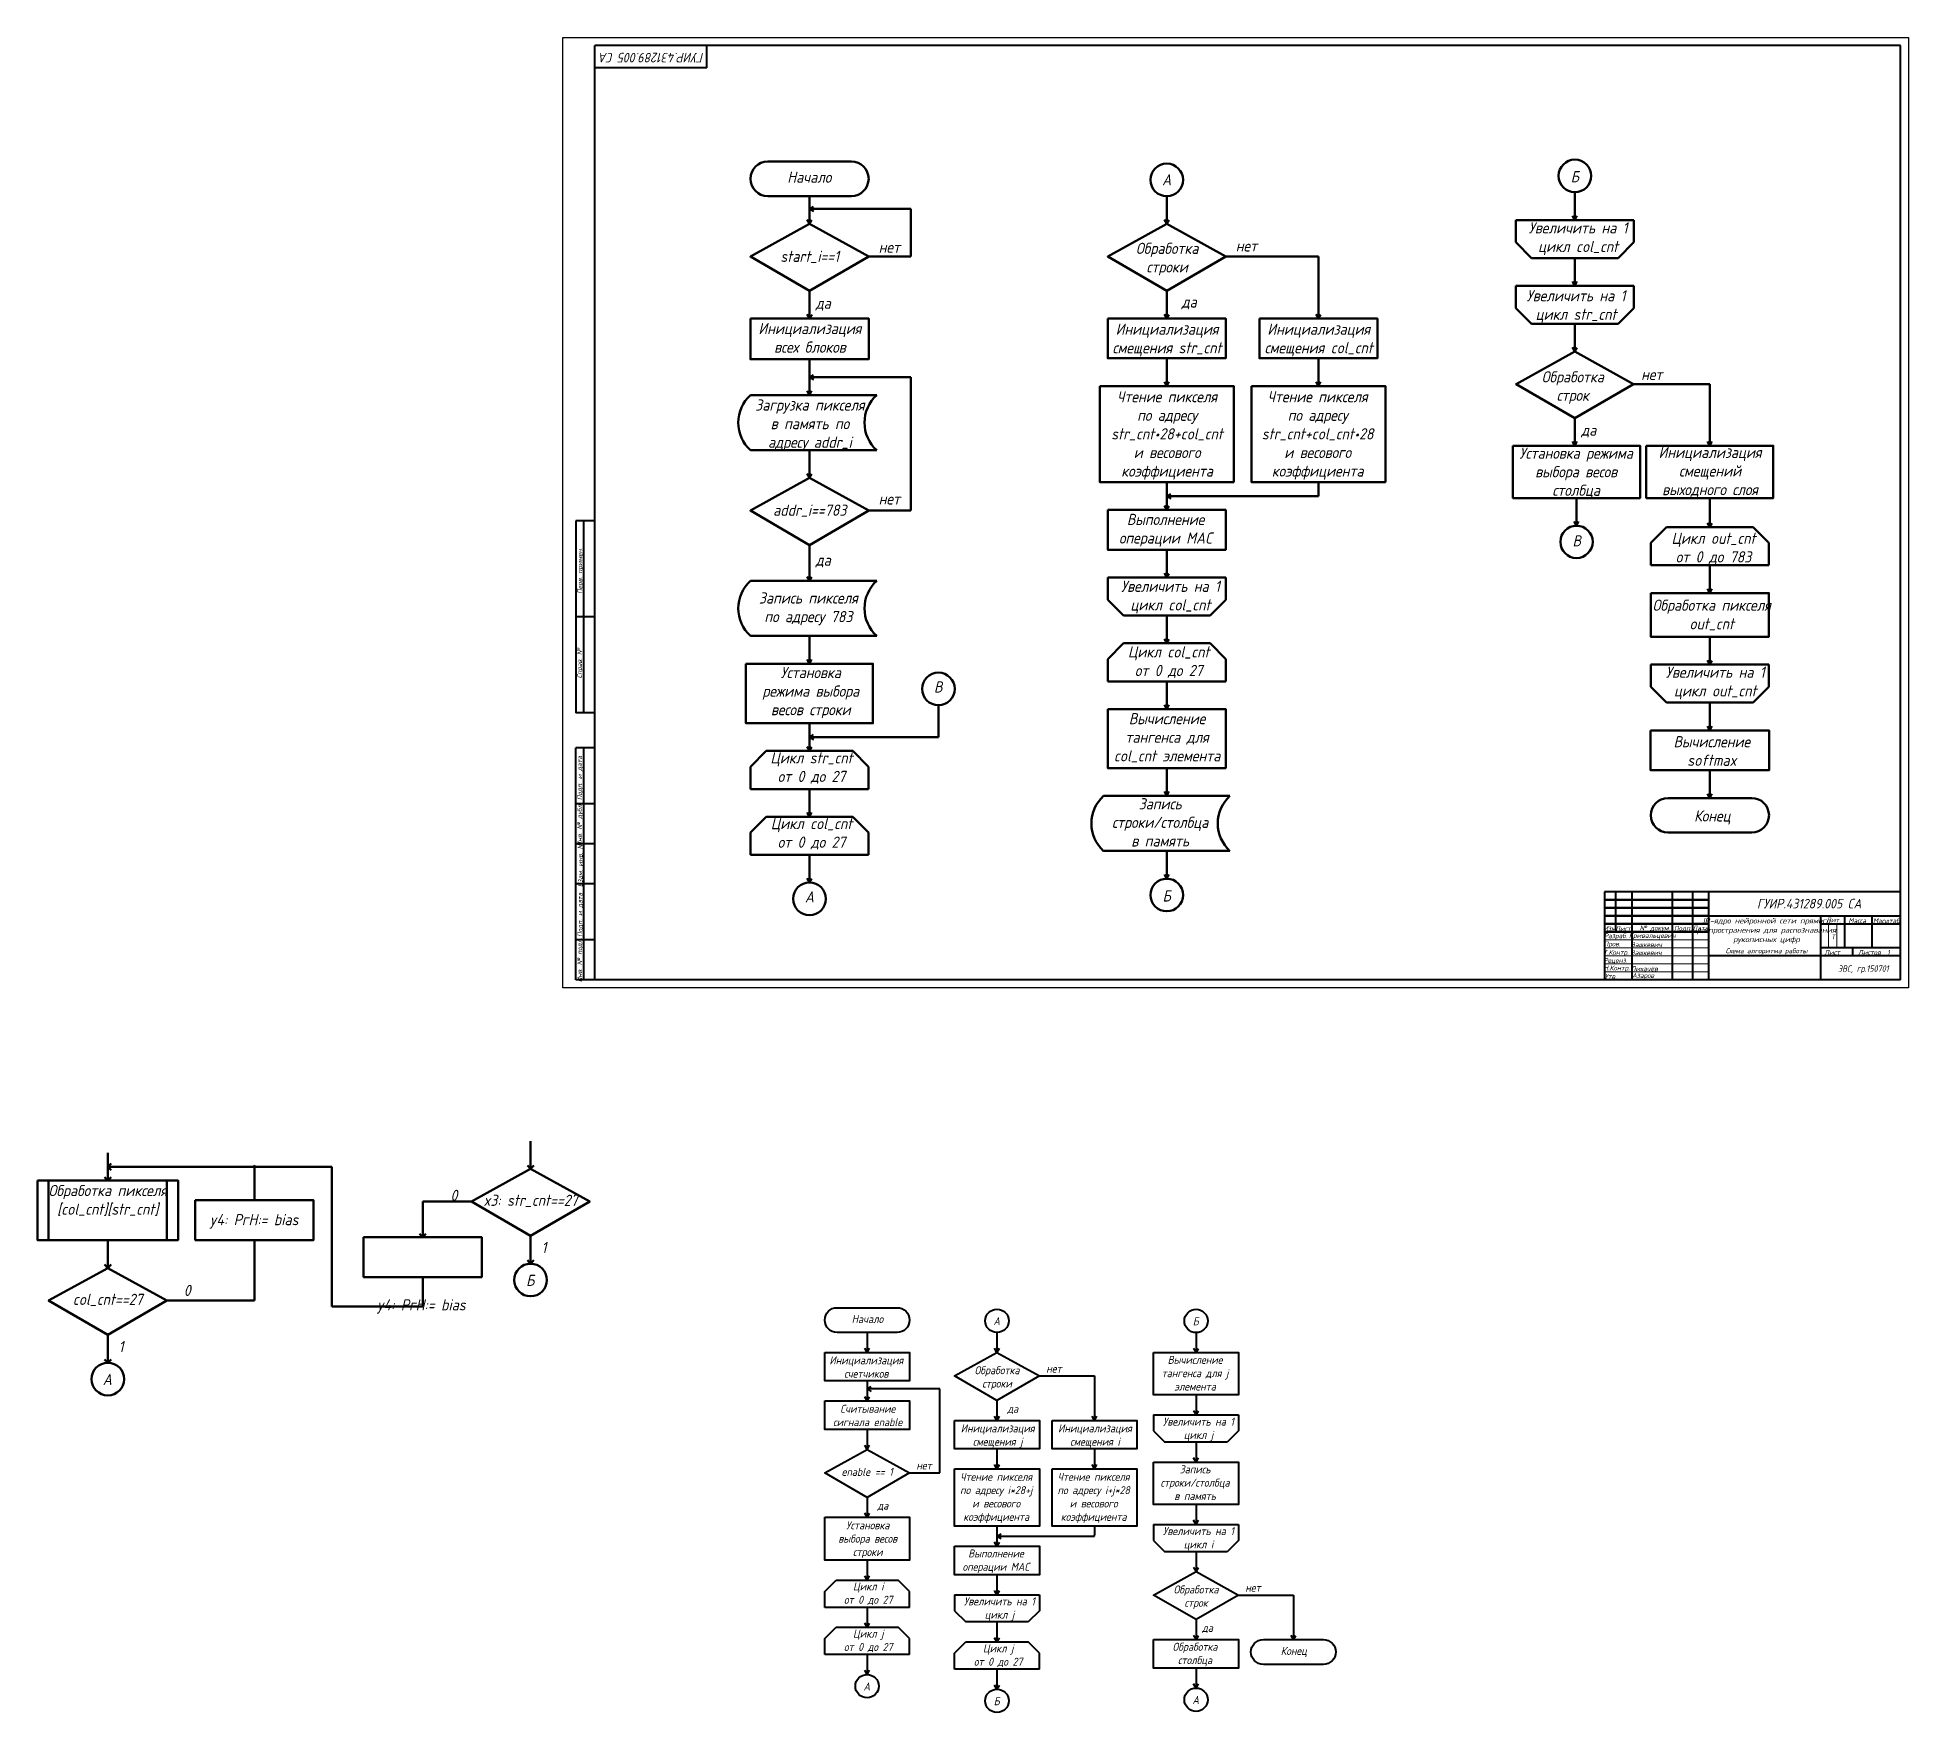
# Model space of a CAD drawing. Header units: millimetres. Extents: x -1351 to 2793, y -4756 to -707.
# Drawn here: x -1351 to -181, y -4756 to -3709 of the extents above; entities that cross this region are included whole.
import ezdxf

# ---------------------------------------------------------------- set-up
doc = ezdxf.new("R2010")
doc.units = ezdxf.units.MM
doc.header["$LTSCALE"] = 0.5
doc.layers.get('0').update_dxf_attribs({"lineweight": 60})
doc.layers.add('4-текст', color=7, linetype='Continuous', true_color=0x000000)
doc.layers.add('KONTUR', color=7, linetype='Continuous')
doc.layers.add('Основная', color=7, linetype='Continuous', lineweight=40)
doc.layers.add('тонкая', color=7, linetype='Continuous', lineweight=20)
doc.styles.get("Standard").update_dxf_attribs({"font": 'ISOCPEUI.TTF', "width": 0.9})

msp = doc.modelspace()

# ---------------------------------------------------------------- hatches: boundary and pattern name
h = msp.add_hatch(color=256)
h.dxf.hatch_style = 1
edge = h.paths.add_edge_path()
edge.add_arc((-1215.2, -4414.8), 0.505, 0, 360)

# ---------------------------------------------------------------- linework, layer by layer
for p, q in [((-868.3, -3808.2), (-868.3, -3825.6)), ((-645, -3808.3), (-645, -3825.6)), ((-389.9, -3805.8), (-389.9, -3823.2)), ((-804.9, -3816.2), (-868.3, -3816.2)), ((-804.9, -3846), (-804.9, -3816.2)), ((-426.9, -3823.2), (-353, -3823.2)), ((-426.9, -3823.2), (-426.9, -3837.1)), ((-353, -3823.2), (-353, -3837.1)), ((-831.3, -3846), (-804.9, -3846)), ((-608.1, -3846), (-550.2, -3846)), ((-550.2, -3846), (-550.2, -3884.8)), ((-426.9, -3837.1), (-417, -3847)), ((-362.9, -3847), (-417, -3847)), ((-389.9, -3847), (-389.9, -3864.3)), ((-353, -3837.1), (-362.9, -3847)), ((-868.3, -3867.4), (-868.3, -3884.8)), ((-645, -3867.4), (-645, -3884.8)), ((-426.9, -3864.3), (-353, -3864.3)), ((-426.9, -3864.3), (-426.9, -3878.3)), ((-353, -3864.3), (-353, -3878.3)), ((-426.9, -3878.3), (-417, -3888.1)), ((-353, -3878.3), (-362.9, -3888.1)), ((-587.1, -3884.8), (-513.2, -3884.8)), ((-362.9, -3888.1), (-417, -3888.1)), ((-389.9, -3888.1), (-389.9, -3905.4)), ((-868.3, -3910.2), (-868.3, -3932.6)), ((-645, -3909.6), (-645, -3927)), ((-550.2, -3909.6), (-550.2, -3927)), ((-804.9, -3921.4), (-868.3, -3921.4)), ((-804.9, -4004.8), (-804.9, -3921.4)), ((-353.2, -3925.7), (-305.6, -3925.7)), ((-305.6, -3925.7), (-305.6, -3964.2)), ((-905.2, -3932.6), (-826.3, -3932.6)), ((-389.9, -3947), (-389.9, -3964.2)), ((-826.3, -3967), (-905.2, -3967)), ((-868.3, -3967), (-868.3, -3984.4)), ((-645, -3987), (-645, -4004.3)), ((-550.2, -3987), (-550.2, -3995.7)), ((-645, -3995.7), (-550.2, -3995.7)), ((-388.9, -3997), (-388.9, -4014.2)), ((-305.6, -3997.8), (-305.6, -4015.2)), ((-831.3, -4004.8), (-804.9, -4004.8)), ((-342.5, -4025), (-332.6, -4015.2)), ((-332.6, -4015.2), (-278.5, -4015.2)), ((-268.7, -4025), (-278.5, -4015.2)), ((-868.3, -4026.3), (-868.3, -4048.7)), ((-645, -4029.2), (-645, -4046.6)), ((-342.5, -4038.9), (-342.5, -4025)), ((-268.7, -4038.9), (-268.7, -4025)), ((-268.7, -4038.9), (-342.5, -4038.9)), ((-305.6, -4038.9), (-305.6, -4056.3)), ((-905.2, -4048.7), (-826.3, -4048.7)), ((-681.9, -4046.6), (-608.1, -4046.6)), ((-681.9, -4046.6), (-681.9, -4060.5)), ((-608.1, -4046.6), (-608.1, -4060.5)), ((-342.5, -4056.3), (-342.5, -4083.6)), ((-268.7, -4056.3), (-268.7, -4083.6)), ((-681.9, -4060.5), (-672.1, -4070.3)), ((-608.1, -4060.5), (-617.9, -4070.3)), ((-617.9, -4070.3), (-672.1, -4070.3)), ((-645, -4070.3), (-645, -4087.7)), ((-826.3, -4083.1), (-905.2, -4083.1)), ((-868.3, -4083.1), (-868.3, -4100.5)), ((-681.9, -4097.6), (-672.1, -4087.7)), ((-672.1, -4087.7), (-617.9, -4087.7)), ((-608.1, -4097.6), (-617.9, -4087.7)), ((-305.6, -4083.6), (-305.6, -4101)), ((-681.9, -4111.5), (-681.9, -4097.6)), ((-608.1, -4111.5), (-608.1, -4097.6)), ((-342.5, -4101), (-268.7, -4101)), ((-342.5, -4101), (-342.5, -4114.9)), ((-268.7, -4101), (-268.7, -4114.9)), ((-608.1, -4111.5), (-681.9, -4111.5)), ((-645, -4111.5), (-645, -4128.8)), ((-342.5, -4114.9), (-332.6, -4124.8)), ((-268.7, -4114.9), (-278.5, -4124.8)), ((-787.7, -4146.3), (-787.7, -4126.3)), ((-278.5, -4124.8), (-332.6, -4124.8)), ((-305.6, -4124.8), (-305.6, -4142.1)), ((-868.3, -4137.7), (-868.3, -4155)), ((-868.3, -4146.3), (-787.7, -4146.3)), ((-905.1, -4164.8), (-895.3, -4155)), ((-895.3, -4155), (-841.2, -4155)), ((-831.4, -4164.8), (-841.2, -4155)), ((-905.1, -4178.8), (-905.1, -4164.8)), ((-831.4, -4178.8), (-831.4, -4164.8)), ((-645, -4165.7), (-645, -4183)), ((-305.6, -4167), (-305.6, -4184.4)), ((-831.4, -4178.8), (-905.1, -4178.8)), ((-868.3, -4178.8), (-868.3, -4196.1)), ((-684.5, -4183), (-605.5, -4183)), ((-905.1, -4205.9), (-895.3, -4196.1)), ((-895.3, -4196.1), (-841.2, -4196.1)), ((-831.4, -4205.9), (-841.2, -4196.1)), ((-905.1, -4219.9), (-905.1, -4205.9)), ((-831.4, -4219.9), (-831.4, -4205.9)), ((-831.4, -4219.9), (-905.1, -4219.9)), ((-868.3, -4219.9), (-868.3, -4237.2)), ((-605.5, -4217.5), (-684.5, -4217.5)), ((-645, -4217.5), (-645, -4234.8)), ((-306.4, -4248.1), (-371.4, -4248.1)), ((-306.4, -4253.1), (-371.4, -4253.1)), ((-306.4, -4258.1), (-371.4, -4258.1)), ((-236.4, -4298.1), (-236.4, -4298.1)), ((-236.4, -4298.1), (-236.4, -4298.1)), ((-236.4, -4298.1), (-236.4, -4298.1)), ((-1306.8, -4406.1), (-1306.8, -4423.5)), ((-1042.6, -4398.8), (-1042.6, -4416.2)), ((-1306.8, -4414.8), (-1304.7, -4412.7)), ((-1243.5, -4414.8), (-1306.8, -4414.8)), ((-1306.8, -4414.8), (-1304.7, -4416.9)), ((-1220.2, -4414.8), (-1243.5, -4414.8)), ((-1220.2, -4414.8), (-1166.9, -4414.8)), ((-1215.2, -4435.8), (-1215.2, -4414.8)), ((-1166.9, -4502.2), (-1166.9, -4414.8)), ((-1042.6, -4416.2), (-1044.6, -4414.1)), ((-1042.6, -4416.2), (-1040.5, -4414.1)), ((-1343.8, -4423.5), (-1343.8, -4460.7)), ((-1306.8, -4423.5), (-1308.9, -4421.4)), ((-1306.8, -4423.5), (-1304.8, -4421.4)), ((-1269.9, -4423.5), (-1269.9, -4460.7)), ((-1079.5, -4436.6), (-1110, -4436.6)), ((-1110, -4436.6), (-1110, -4458.9)), ((-1306.8, -4460.7), (-1306.8, -4478.1)), ((-1215.2, -4460.7), (-1215.2, -4498.4)), ((-1110, -4458.9), (-1112.1, -4456.8)), ((-1110, -4458.9), (-1108, -4456.8)), ((-1042.6, -4458), (-1042.6, -4475.4)), ((-1306.8, -4478.1), (-1308.9, -4476)), ((-1306.8, -4478.1), (-1304.8, -4476)), ((-1042.6, -4475.4), (-1044.6, -4473.3)), ((-1042.6, -4475.4), (-1040.5, -4473.3)), ((-1110, -4483.8), (-1110, -4502.2)), ((-1269.9, -4498.5), (-1215.2, -4498.4)), ((-1110, -4502.2), (-1166.9, -4502.2)), ((-1306.8, -4519.9), (-1306.8, -4537.3)), ((-1306.8, -4537.3), (-1308.9, -4535.2)), ((-1306.8, -4537.3), (-1304.8, -4535.2))]:
    msp.add_line(p, q)
at = {"lineweight": 40}
for p, q in [((-868.3, -3825.6), (-869.7, -3823)), ((-868.3, -3816.2), (-865.7, -3814.7)), ((-868.3, -3816.2), (-865.7, -3817.7)), ((-868.3, -3825.6), (-866.8, -3823)), ((-645, -3825.6), (-646.5, -3823)), ((-645, -3825.6), (-643.5, -3823)), ((-389.9, -3823.2), (-391.4, -3820.6)), ((-389.9, -3823.2), (-388.4, -3820.6)), ((-389.9, -3864.3), (-391.4, -3861.7)), ((-389.9, -3864.3), (-388.4, -3861.7)), ((-868.2, -3884.8), (-869.7, -3882.2)), ((-868.2, -3884.8), (-866.7, -3882.2)), ((-645, -3884.8), (-646.5, -3882.2)), ((-645, -3884.8), (-643.5, -3882.2)), ((-550.2, -3884.8), (-551.7, -3882.2)), ((-550.2, -3884.8), (-548.7, -3882.2)), ((-389.9, -3905.4), (-391.4, -3902.8)), ((-389.9, -3905.4), (-388.4, -3902.8)), ((-868.3, -3921.4), (-865.7, -3919.9)), ((-868.3, -3921.4), (-865.7, -3922.9)), ((-645, -3927), (-646.5, -3924.4)), ((-645, -3927), (-643.5, -3924.4)), ((-550.2, -3927), (-551.7, -3924.4)), ((-550.2, -3927), (-548.7, -3924.4)), ((-868.3, -3932.6), (-869.7, -3930)), ((-868.3, -3932.6), (-866.8, -3930)), ((-389.9, -3964.2), (-391.4, -3961.6)), ((-389.9, -3964.2), (-388.4, -3961.6)), ((-305.6, -3964.2), (-307.1, -3961.6)), ((-305.6, -3964.2), (-304.1, -3961.6)), ((-868.3, -3984.4), (-869.7, -3981.8)), ((-868.3, -3984.4), (-866.8, -3981.8)), ((-645, -3995.7), (-642.4, -3994.2)), ((-645, -3995.7), (-642.4, -3997.2)), ((-645, -4004.3), (-646.5, -4001.7)), ((-645, -4004.3), (-643.5, -4001.7)), ((-388.9, -4014.2), (-390.4, -4011.6)), ((-388.9, -4014.2), (-387.4, -4011.6)), ((-305.6, -4015.2), (-307.1, -4012.6)), ((-305.6, -4015.2), (-304.1, -4012.6)), ((-868.3, -4048.7), (-869.7, -4046.1)), ((-868.3, -4048.7), (-866.8, -4046.1)), ((-645, -4046.6), (-646.5, -4043.9)), ((-645, -4046.6), (-643.5, -4044)), ((-305.6, -4056.3), (-307.1, -4053.7)), ((-305.6, -4056.3), (-304.1, -4053.7)), ((-645, -4087.7), (-646.5, -4085.1)), ((-645, -4087.7), (-643.5, -4085.1)), ((-868.3, -4100.5), (-869.7, -4097.9)), ((-868.3, -4100.5), (-866.8, -4097.9)), ((-305.6, -4101), (-307.1, -4098.4)), ((-305.6, -4101), (-304.1, -4098.4)), ((-645, -4128.8), (-646.5, -4126.2)), ((-645, -4128.8), (-643.5, -4126.2)), ((-305.6, -4142.1), (-307.1, -4139.5)), ((-305.6, -4142.1), (-304.1, -4139.5)), ((-868.3, -4146.3), (-865.7, -4144.8)), ((-868.3, -4146.3), (-865.7, -4147.8)), ((-868.3, -4155), (-869.7, -4152.4)), ((-868.3, -4155), (-866.8, -4152.4)), ((-645, -4183), (-646.5, -4180.4)), ((-645, -4183), (-643.5, -4180.4)), ((-305.6, -4184.4), (-307.1, -4181.8)), ((-305.6, -4184.4), (-304.1, -4181.8)), ((-868.3, -4196.1), (-869.7, -4193.5)), ((-868.3, -4196.1), (-866.8, -4193.5)), ((-645, -4234.8), (-646.5, -4232.2)), ((-645, -4234.8), (-643.5, -4232.2)), ((-868.3, -4237.2), (-869.7, -4234.6)), ((-868.3, -4237.2), (-866.8, -4234.6)), ((-832.3, -4518.4), (-832.3, -4530.9)), ((-751.1, -4518.4), (-751.1, -4530.9)), ((-626.7, -4518.5), (-626.7, -4531)), ((-832.3, -4530.9), (-833.8, -4528.3)), ((-832.3, -4530.9), (-830.8, -4528.3)), ((-751.1, -4530.9), (-752.6, -4528.3)), ((-751.1, -4530.9), (-749.6, -4528.3)), ((-626.7, -4531), (-628.2, -4528.4)), ((-626.7, -4531), (-625.2, -4528.4)), ((-832.3, -4548.7), (-832.3, -4561.2)), ((-724.6, -4545.5), (-690.2, -4545.5)), ((-690.2, -4545.5), (-690.2, -4573.3)), ((-832.3, -4561.2), (-833.8, -4558.6)), ((-832.3, -4553.7), (-829.7, -4552.2)), ((-786.9, -4553.7), (-832.3, -4553.7)), ((-832.3, -4553.7), (-829.7, -4555.2)), ((-832.3, -4561.2), (-830.8, -4558.6)), ((-786.9, -4606.1), (-786.9, -4553.7)), ((-626.7, -4557.4), (-626.7, -4569.9)), ((-751.1, -4573.3), (-752.6, -4570.7)), ((-751.1, -4560.9), (-751.1, -4573.3)), ((-751.1, -4573.3), (-749.6, -4570.7)), ((-690.2, -4573.3), (-691.7, -4570.7)), ((-690.2, -4573.3), (-688.7, -4570.7)), ((-653.2, -4569.9), (-600.2, -4569.9)), ((-653.2, -4569.9), (-653.2, -4579.9)), ((-626.7, -4569.9), (-628.2, -4567.3)), ((-626.7, -4569.9), (-625.2, -4567.3)), ((-600.2, -4569.9), (-600.2, -4579.9)), ((-832.3, -4579), (-832.3, -4591.5)), ((-653.2, -4579.9), (-646.1, -4586.9)), ((-600.2, -4579.9), (-607.3, -4586.9)), ((-832.3, -4591.5), (-833.8, -4588.9)), ((-832.3, -4591.5), (-830.8, -4588.9)), ((-751.1, -4591.2), (-751.1, -4603.6)), ((-690.2, -4591.2), (-690.2, -4603.6)), ((-607.3, -4586.9), (-646.1, -4586.9)), ((-626.7, -4586.9), (-626.7, -4599.4)), ((-805.8, -4606.1), (-786.9, -4606.1)), ((-751.1, -4603.6), (-752.6, -4601)), ((-751.1, -4603.6), (-749.6, -4601)), ((-690.2, -4603.6), (-691.7, -4601)), ((-690.2, -4603.6), (-688.7, -4601)), ((-626.7, -4599.4), (-628.2, -4596.8)), ((-626.7, -4599.4), (-625.2, -4596.8)), ((-832.3, -4621.5), (-832.3, -4633.9)), ((-626.7, -4625.8), (-626.7, -4638.3)), ((-832.3, -4633.9), (-833.8, -4631.3)), ((-832.3, -4633.9), (-830.8, -4631.3)), ((-751.1, -4639.5), (-751.1, -4652)), ((-690.2, -4639.5), (-690.2, -4644.9)), ((-653.2, -4638.3), (-600.2, -4638.3)), ((-653.2, -4638.3), (-653.2, -4648.3)), ((-626.7, -4638.3), (-628.2, -4635.7)), ((-626.7, -4638.3), (-625.2, -4635.7)), ((-600.2, -4638.3), (-600.2, -4648.3)), ((-751.1, -4652), (-752.6, -4649.4)), ((-751.1, -4645.7), (-748.5, -4644.3)), ((-751.1, -4645.7), (-690.2, -4645.7)), ((-751.1, -4645.7), (-748.5, -4647.2)), ((-751.1, -4652), (-749.6, -4649.4)), ((-690.2, -4645.7), (-690.2, -4644.9)), ((-653.2, -4648.3), (-646.1, -4655.4)), ((-600.2, -4648.3), (-607.3, -4655.4)), ((-832.3, -4660.6), (-832.3, -4673.1)), ((-607.3, -4655.4), (-646.1, -4655.4)), ((-626.7, -4667.8), (-628.2, -4665.2)), ((-626.7, -4655.4), (-626.7, -4667.8)), ((-626.7, -4667.8), (-625.2, -4665.2)), ((-858.8, -4680.2), (-851.7, -4673.1)), ((-851.7, -4673.1), (-812.8, -4673.1)), ((-832.3, -4673.1), (-833.8, -4670.5)), ((-832.3, -4673.1), (-830.8, -4670.5)), ((-805.8, -4680.2), (-812.8, -4673.1)), ((-751.1, -4669.8), (-751.1, -4682.3)), ((-858.8, -4690.2), (-858.8, -4680.2)), ((-805.8, -4690.2), (-805.8, -4680.2)), ((-777.6, -4682.3), (-724.6, -4682.3)), ((-777.6, -4682.3), (-777.6, -4692.3)), ((-751.1, -4682.3), (-752.6, -4679.7)), ((-751.1, -4682.3), (-749.6, -4679.7)), ((-724.6, -4682.3), (-724.6, -4692.3)), ((-600.2, -4682.5), (-565.8, -4682.5)), ((-565.8, -4682.5), (-565.8, -4710.3)), ((-805.8, -4690.2), (-858.8, -4690.2)), ((-832.3, -4702.6), (-833.8, -4700)), ((-832.3, -4690.2), (-832.3, -4702.6)), ((-832.3, -4702.6), (-830.8, -4700)), ((-777.6, -4692.3), (-770.5, -4699.3)), ((-731.7, -4699.3), (-770.5, -4699.3)), ((-751.1, -4699.3), (-751.1, -4711.8)), ((-724.6, -4692.3), (-731.7, -4699.3)), ((-626.7, -4697.8), (-626.7, -4710.3)), ((-858.8, -4709.7), (-851.7, -4702.6)), ((-858.8, -4719.7), (-858.8, -4709.7)), ((-851.7, -4702.6), (-812.8, -4702.6)), ((-805.8, -4709.7), (-812.8, -4702.6)), ((-805.8, -4719.7), (-805.8, -4709.7)), ((-777.6, -4718.9), (-770.5, -4711.8)), ((-770.5, -4711.8), (-731.7, -4711.8)), ((-751.1, -4711.8), (-752.6, -4709.2)), ((-751.1, -4711.8), (-749.6, -4709.2)), ((-724.6, -4718.9), (-731.7, -4711.8)), ((-626.7, -4710.3), (-628.2, -4707.7)), ((-626.7, -4710.3), (-625.2, -4707.7)), ((-565.8, -4710.3), (-567.3, -4707.7)), ((-565.8, -4710.3), (-564.3, -4707.7)), ((-805.8, -4719.7), (-858.8, -4719.7)), ((-832.3, -4719.7), (-832.3, -4732.1)), ((-777.6, -4728.9), (-777.6, -4718.9)), ((-724.6, -4728.9), (-724.6, -4718.9)), ((-832.3, -4732.1), (-833.8, -4729.5)), ((-832.3, -4732.1), (-830.8, -4729.5)), ((-724.6, -4728.9), (-777.6, -4728.9)), ((-751.1, -4728.9), (-751.1, -4741.3)), ((-626.7, -4728.1), (-626.7, -4740.6)), ((-751.1, -4741.3), (-752.6, -4738.7)), ((-751.1, -4741.3), (-749.6, -4738.7)), ((-626.7, -4740.6), (-628.2, -4738)), ((-626.7, -4740.6), (-625.2, -4738))]:
    msp.add_line(p, q, dxfattribs=at)
at = {"lineweight": 50}
for p, q in [((-306.4, -4263.1), (-371.4, -4263.1)), ((-306.4, -4268.1), (-371.4, -4268.1))]:
    msp.add_line(p, q, dxfattribs=at)
for points in [[(-842.1, -3808.2), (-894.4, -3808.2, -1), (-894.4, -3786.6, 0.414214)], [(-894.4, -3786.6), (-842.1, -3786.6, -1), (-842.1, -3808.2, 0.414214)], [(-279.4, -4206), (-331.7, -4206, -1), (-331.7, -4184.4, 0.414214)], [(-331.7, -4184.4), (-279.4, -4184.4, -1), (-279.4, -4206, 0.414214)]]:
    msp.add_lwpolyline(points, format="xyb")
for points in [[(-868.3, -3825.6), (-831.3, -3846), (-868.3, -3867.4), (-905.2, -3846)], [(-645, -3825.6), (-608.1, -3846), (-645, -3867.4), (-681.9, -3846)], [(-905.2, -3884.8), (-831.3, -3884.8), (-831.3, -3910.2), (-905.2, -3910.2)], [(-681.9, -3884.8), (-608.1, -3884.8), (-608.1, -3909.6), (-681.9, -3909.6)], [(-587.1, -3884.8), (-513.3, -3884.8), (-513.3, -3909.6), (-587.1, -3909.6)], [(-389.9, -3905.4), (-353.2, -3925.7), (-389.9, -3947), (-426.7, -3925.7)], [(-686.9, -3927), (-603.1, -3927), (-603.1, -3987), (-686.9, -3987)], [(-592.1, -3927), (-508.3, -3927), (-508.3, -3987), (-592.1, -3987)], [(-428.7, -3964.2), (-349.2, -3964.2), (-349.2, -3997), (-428.7, -3997)], [(-345.3, -3964.2), (-265.9, -3964.2), (-265.9, -3997), (-345.3, -3997)], [(-868.3, -3984.4), (-831.3, -4004.8), (-868.3, -4026.3), (-905.2, -4004.8)], [(-681.9, -4004.3), (-608.1, -4004.3), (-608.1, -4029.2), (-681.9, -4029.2)], [(-342.5, -4056.3), (-268.7, -4056.3), (-268.7, -4083.6), (-342.5, -4083.6)], [(-908, -4100.5), (-828.6, -4100.5), (-828.6, -4137.7), (-908, -4137.7)], [(-681.9, -4128.8), (-608.1, -4128.8), (-608.1, -4165.7), (-681.9, -4165.7)], [(-342.6, -4142.1), (-268.6, -4142.1), (-268.6, -4167), (-342.6, -4167)], [(-1042.6, -4416.2), (-1005.6, -4436.6), (-1042.6, -4458), (-1079.5, -4436.6)], [(-1350.8, -4423.5), (-1262.9, -4423.5), (-1262.9, -4460.7), (-1350.8, -4460.7)], [(-1252.2, -4435.8), (-1178.2, -4435.8), (-1178.2, -4460.7), (-1252.2, -4460.7)], [(-1147, -4458.9), (-1073.1, -4458.9), (-1073.1, -4483.8), (-1147, -4483.8)], [(-1306.8, -4478.1), (-1269.9, -4498.5), (-1306.8, -4519.9), (-1343.8, -4498.5)]]:
    msp.add_lwpolyline(points, close=True)
at = {"lineweight": 40}
for points in [[(-813.5, -4518.4), (-851, -4518.4, -1), (-851, -4502.9, 0.414214)], [(-851, -4502.9), (-813.5, -4502.9, -1), (-813.5, -4518.4, 0.414214)], [(-547.1, -4725.8), (-584.6, -4725.8, -1), (-584.6, -4710.3, 0.414214)], [(-584.6, -4710.3), (-547.1, -4710.3, -1), (-547.1, -4725.8, 0.414214)]]:
    msp.add_lwpolyline(points, format="xyb", dxfattribs=at)
for points in [[(-858.8, -4530.9), (-805.8, -4530.9), (-805.8, -4548.7), (-858.8, -4548.7)], [(-751.1, -4530.9), (-724.6, -4545.5), (-751.1, -4560.9), (-777.6, -4545.5)], [(-653.2, -4531), (-600.2, -4531), (-600.2, -4557.4), (-653.2, -4557.4)], [(-858.8, -4561.2), (-805.8, -4561.2), (-805.8, -4579), (-858.8, -4579)], [(-777.6, -4573.3), (-724.6, -4573.3), (-724.6, -4591.2), (-777.6, -4591.2)], [(-716.7, -4573.3), (-663.7, -4573.3), (-663.7, -4591.2), (-716.7, -4591.2)], [(-832.3, -4591.5), (-805.8, -4606.1), (-832.3, -4621.5), (-858.8, -4606.1)], [(-777.6, -4603.6), (-724.6, -4603.6), (-724.6, -4639.5), (-777.6, -4639.5)], [(-716.7, -4603.6), (-663.7, -4603.6), (-663.7, -4639.5), (-716.7, -4639.5)], [(-653.2, -4599.4), (-600.2, -4599.4), (-600.2, -4625.8), (-653.2, -4625.8)], [(-858.8, -4633.9), (-805.8, -4633.9), (-805.8, -4660.6), (-858.8, -4660.6)], [(-777.6, -4652), (-724.6, -4652), (-724.6, -4669.8), (-777.6, -4669.8)], [(-626.7, -4667.8), (-600.2, -4682.5), (-626.7, -4697.8), (-653.2, -4682.5)], [(-653.2, -4710.3), (-600.2, -4710.3), (-600.2, -4728.1), (-653.2, -4728.1)]]:
    msp.add_lwpolyline(points, close=True, dxfattribs=at)
for centre, radius in [((-645, -3798.1), 10.2), ((-389.9, -3795.6), 10.2), ((-388.9, -4024.3), 10.1), ((-787.7, -4116.2), 10.2), ((-868.3, -4247.4), 10.2), ((-645, -4245), 10.2), ((-1215.2, -4414.8), 0.505), ((-1042.6, -4485.6), 10.2), ((-1306.8, -4547.5), 10.2)]:
    msp.add_circle(centre, radius)
for centre in [(-751.1, -4511.1), (-626.7, -4511.2), (-832.3, -4739.4), (-751.1, -4748.6), (-626.7, -4747.9)]:
    msp.add_circle(centre, 7.3, dxfattribs=at)
for centre in [(-889.5, -3949.8), (-810.6, -3949.8), (-889.5, -4065.9), (-810.6, -4065.9), (-668.8, -4200.3), (-589.8, -4200.3)]:
    msp.add_arc(centre, 23.3, 132.3555, 227.6445)
at = {"layer": 'KONTUR'}
for p, q in [((-1022.4, -4303.1), (-1022.4, -3709.1)), ((-1022.4, -3709.1), (-181.4, -3709.1)), ((-181.4, -3709.1), (-181.4, -4303.1)), ((-181.4, -4303.1), (-1022.4, -4303.1))]:
    msp.add_line(p, q, dxfattribs=at)
at = {"layer": 'Основная'}
for p, q in [((-1002.4, -4258.1), (-1002.4, -3714.1)), ((-186.4, -3714.1), (-1002.4, -3714.1)), ((-932.4, -3728.1), (-932.4, -3714.1)), ((-186.4, -4298.1), (-186.4, -3714.1)), ((-932.4, -3728.1), (-1002.4, -3728.1)), ((-1014.4, -4011.1), (-1014.4, -4131.1)), ((-1002.4, -4011.1), (-1014.4, -4011.1)), ((-1009.4, -4131.1), (-1009.4, -4011.1)), ((-1002.4, -4071.1), (-1014.4, -4071.1)), ((-1002.4, -4131.1), (-1014.4, -4131.1)), ((-1014.4, -4298.1), (-1014.4, -4153.1)), ((-1002.4, -4153.1), (-1014.4, -4153.1)), ((-1009.4, -4298.1), (-1009.4, -4153.1)), ((-1002.4, -4188.1), (-1014.4, -4188.1)), ((-1002.4, -4213.1), (-1014.4, -4213.1)), ((-1002.4, -4238.1), (-1014.4, -4238.1)), ((-371.4, -4243.1), (-371.4, -4298.1)), ((-186.4, -4243.1), (-371.4, -4243.1)), ((-364.4, -4268.1), (-364.4, -4243.1)), ((-354.4, -4243.1), (-354.4, -4298.1)), ((-328.9, -4298.1), (-328.9, -4243.1)), ((-316.4, -4243.1), (-316.4, -4298.1)), ((-306.4, -4243.1), (-306.4, -4298.1)), ((-1002.4, -4298.1), (-1002.4, -4258.1)), ((-306.4, -4258.1), (-186.4, -4258.1)), ((-236.4, -4258.1), (-236.4, -4298.1)), ((-236.4, -4263.1), (-186.4, -4263.1)), ((-221.4, -4258.1), (-221.4, -4278.1)), ((-204.4, -4258.1), (-204.4, -4278.1)), ((-1002.4, -4273.1), (-1014.4, -4273.1)), ((-186.4, -4278.1), (-236.4, -4278.1)), ((-216.4, -4278.1), (-216.4, -4283.1)), ((-186.4, -4283.1), (-306.4, -4283.1)), ((-186.4, -4298.1), (-1014.4, -4298.1))]:
    msp.add_line(p, q, dxfattribs=at)
at = {"layer": 'тонкая'}
for p, q in [((-231.4, -4263.3), (-231.4, -4278.1)), ((-226.3, -4263.3), (-226.3, -4278.1)), ((-371.4, -4273.1), (-306.4, -4273.1)), ((-306.4, -4278.1), (-371.4, -4278.1)), ((-306.4, -4283.1), (-371.4, -4283.1))]:
    msp.add_line(p, q, dxfattribs=at)
for points in [[(-371.4, -4288.1), (-306.4, -4288.1)], [(-371.4, -4293.1), (-306.4, -4293.1)]]:
    msp.add_lwpolyline(points, dxfattribs=at)

# ---------------------------------------------------------------- texts
at = {"layer": '4-текст', "attachment_point": 1}
for s, width, insert, char_height, rotation in [('\\pxqc;{\\fISOCPEUR|b0|i1|c204|p34;ГУИР.431289.005 СА}', 70.058, (-931.8, -3724.7), 6, 180), ('\\pxqc;{\\fISOCPEUR|b0|i1|c204|p34;Перв. примен.}', 23.735, (-1013.3, -4054.3), 3, 90), ('\\pxqc;{\\fISOCPEUR|b0|i1|c204|p34;Справ. №}', 23.735, (-1013.5, -4112), 3, 90), ('\\pxqc;{\\fISOCPEUR|b0|i1|c204|p34;Подп. и дата}', 23.735, (-1013.4, -4183.8), 3, 90), ('\\pxqc;{\\fISOCPEUR|b0|i1|c204|p34;Инв. № дубл.}', 23.735, (-1013.4, -4213), 3, 90), ('\\pxqc;{\\fISOCPEUR|b0|i1|c204|p34;Взам. инв. №}', 23.735, (-1013.1, -4237.9), 3, 90), ('\\pxqc;{\\fISOCPEUR|b0|i1|c204|p34;Подп. и дата}', 23.735, (-1013.2, -4269.3), 3, 90), ('\\pxqc;{\\fISOCPEUR|b0|i1|c204|p34;Инв. № подл.}', 23.735, (-1013.4, -4297.5), 3, 90)]:
    msp.add_mtext_dynamic_manual_height_columns(s, width=width, gutter_width=50, heights=[0], dxfattribs=dict(at, insert=insert, char_height=char_height, rotation=rotation))
at = {"layer": '4-текст', "color": 18, "true_color": 0x000000, "attachment_point": 1}
for s, width, gutter_width, insert, char_height in [('\\pxqc;{\\fISOCPEUR|b0|i1|c204|p34;Начало}', 37.745, 69.8, (-887.3, -3792.9), 6.978), ('\\pxqc;{\\fISOCPEUR|b0|i1|c204|p34;А}', 10.902, 69.7, (-650.5, -3794.5), 6.967), ('\\pxqc;{\\fISOCPEUR|b0|i1|c204|p34;Б}', 10.902, 69.7, (-395.4, -3792.6), 6.967), ('\\pxqc;{\\fISOCPEUR|b0|i1|c204|p34;Увеличить на 1 \\Pцикл }col_cnt', 69.504, 69.7, (-422.6, -3824.6), 6.967), ('\\pxqc;start_i==1', 69.617, 69.8, (-902.9, -3842.4), 6.978), ('\\pxqc;{\\fISOCPEUR|b0|i1|c204|p34;нет}', 20.05, 69.8, (-828.4, -3836.7), 6.978), ('\\pxqc;{\\fISOCPEUR|b0|i1|c204|p34;Обработка\\Pстроки}', 69.504, 69.7, (-679.5, -3837.4), 6.967), ('\\pxqc;{\\fISOCPEUR|b0|i1|c204|p34;нет}', 20.018, 69.7, (-605.2, -3835.9), 6.967), ('\\pxqc;{\\fISOCPEUR|b0|i1|c204|p34;Увеличить на 1 \\Pцикл }str_cnt', 69.504, 69.7, (-423.9, -3867), 6.967), ('\\pxqc;{\\fISOCPEUR|b0|i1|c204|p34;да}', 9.194, 69.8, (-864.3, -3871.7), 6.978), ('\\pxqc;{\\fISOCPEUR|b0|i1|c204|p34;да}', 20.018, 69.7, (-641, -3870.9), 6.967), ('\\pxqc;{\\fISOCPEUR|b0|i1|c204|p34;Инициализация всех блоков}', 73.95, 69.8, (-905, -3887.5), 6.978), ('\\pxqc;{\\fISOCPEUR|b0|i1|c204|p34;Инициализация смещения }str_cnt', 73.83, 69.7, (-681.7, -3887.9), 6.967), ('\\pxqc;{\\fISOCPEUR|b0|i1|c204|p34;Инициализация смещения }col_cnt', 73.83, 69.7, (-586.9, -3887.9), 6.967), ('\\pxqc;{\\fISOCPEUR|b0|i1|c204|p34;Обработка\\Pстрок}', 69.142, 69.3, (-425.8, -3917.7), 6.93), ('\\pxqc;{\\fISOCPEUR|b0|i1|c204|p34;нет}', 19.914, 69.3, (-351.8, -3916.2), 6.93), ('\\pxqc;{\\fISOCPEUR|b0|i1|c204|p34;Загрузка пикселя в память по адресу }addr_i', 73.95, 69.8, (-905, -3935.3), 6.978), ('\\pxqc;{\\fISOCPEUR|b0|i1|c204|p34;Чтение пикселя }\\P{\\fISOCPEUR|b0|i1|c204|p34;по адресу }str_cnt•28+col_cnt{\\fISOCPEUR|b0|i1|c204|p34;\\Pи весового коэффициента}', 73.83, 69.7, (-681.7, -3930.1), 6.967), ('\\pxqc;{\\fISOCPEUR|b0|i1|c204|p34;Чтение пикселя }\\P{\\fISOCPEUR|b0|i1|c204|p34;по адресу }str_cnt+col_cnt•{\\fISOCPEUR|b0|i1|c204|p34;28 и весового коэффициента}', 69.429, 69.7, (-585.4, -3930.1), 6.9666), ('\\pxqc;{\\fISOCPEUR|b0|i1|c204|p34;да}', 19.914, 69.3, (-391.2, -3951), 6.93), ('\\pxqc;{\\fISOCPEUR|b0|i1|c204|p34;Установка} {\\fISOCPEUR|b0|i1|c204|p34;режима выбора весов столбца}', 79.363, 69.6, (-428.8, -3965.4), 6.959), ('\\pxqc;{\\fISOCPEUR|b0|i1|c204|p34;Инициализация смещений выходного слоя}', 73.95, 69.8, (-342.4, -3964.9), 6.978), ('\\pxqc;{\\fISOCPEUR|b0|i1|c204|p34;нет}', 20.05, 69.8, (-828.4, -3994), 6.978), ('\\pxqc;addr_i==783', 69.617, 69.8, (-902.9, -4001), 6.978), ('\\pxqc;{\\fISOCPEUR|b0|i1|c204|p34;Выполнение операции }MAC', 63.774, 69.7, (-677.6, -4006.8), 6.967), ('\\pxqc;{\\fISOCPEUR|b0|i1|c204|p34;В}', 10.845, 69.3, (-394.2, -4020.2), 6.93), ('\\pxqc;{\\fISOCPEUR|b0|i1|c204|p34;Цикл }out_cnt{\\fISOCPEUR|b0|i1|c204|p34; \\Pот }0 {\\fISOCPEUR|b0|i1|c204|p34;до }783', 69.504, 69.7, (-338, -4018.6), 6.967), ('\\pxqc;{\\fISOCPEUR|b0|i1|c204|p34;да}', 9.194, 69.8, (-864.3, -4032.2), 6.978), ('\\pxqc;{\\fISOCPEUR|b0|i1|c204|p34;Запись пикселя по адресу 783}', 63.877, 69.8, (-900.9, -4055.9), 6.978), ('\\pxqc;{\\fISOCPEUR|b0|i1|c204|p34;Увеличить на 1 \\Pцикл }col_cnt', 69.504, 69.7, (-677.4, -4048.6), 6.967), ('\\pxqc;{\\fISOCPEUR|b0|i1|c204|p34;Обработка пикселя }out_cnt', 73.83, 69.7, (-341.3, -4060.4), 6.967), ('\\pxqc;{\\fISOCPEUR|b0|i1|c204|p34;Цикл }col_cnt{\\fISOCPEUR|b0|i1|c204|p34; \\Pот }0 {\\fISOCPEUR|b0|i1|c204|p34;до 27}', 69.504, 69.7, (-678.5, -4089.6), 6.967), ('\\pxqc;{\\fISOCPEUR|b0|i1|c204|p34;Установка} {\\fISOCPEUR|b0|i1|c204|p34;режима выбора весов строки}', 69.43, 69.6, (-902.2, -4102.5), 6.959), ('\\pxqc;{\\fISOCPEUR|b0|i1|c204|p34;Увеличить на 1 \\Pцикл }out_cnt', 69.504, 69.7, (-336.9, -4102.3), 6.967), ('\\pxqc;{\\fISOCPEUR|b0|i1|c204|p34;В}', 10.902, 69.7, (-793.3, -4111.5), 6.967), ('\\pxqc;{\\fISOCPEUR|b0|i1|c204|p34;Вычисление тангенса для }col_cnt {\\fISOCPEUR|b0|i1|c204|p34;элемента}', 73.83, 69.7, (-681.7, -4131.3), 6.9666), ('\\pxqc;{\\fISOCPEUR|b0|i1|c204|p34;Вычисление }softmax', 73.95, 69.8, (-341.3, -4145.7), 6.978), ('\\pxqc;{\\fISOCPEUR|b0|i1|c204|p34;Цикл }str_cnt{\\fISOCPEUR|b0|i1|c204|p34; \\Pот }0 {\\fISOCPEUR|b0|i1|c204|p34;до 27}', 69.43, 69.6, (-901.7, -4155.8), 6.959), ('\\pxqc;{\\fISOCPEUR|b0|i1|c204|p34;Запись строки}/{\\fISOCPEUR|b0|i1|c204|p34;столбца\\Pв память}', 63.774, 69.7, (-681, -4184.5), 6.967), ('\\pxqc;{\\fISOCPEUR|b0|i1|c204|p34;Цикл }col_cnt{\\fISOCPEUR|b0|i1|c204|p34; \\Pот }0 {\\fISOCPEUR|b0|i1|c204|p34;до 27}', 69.43, 69.6, (-901.7, -4196.9), 6.959), ('\\pxqc;{\\fISOCPEUR|b0|i1|c204|p34;Конец}', 37.745, 69.8, (-322.9, -4192.1), 6.978), ('\\pxqc;{\\fISOCPEUR|b0|i1|c204|p34;А}', 10.92, 69.8, (-873.8, -4242.7), 6.978), ('\\pxqc;{\\fISOCPEUR|b0|i1|c204|p34;Б}', 10.902, 69.7, (-650.5, -4242.1), 6.967)]:
    msp.add_mtext_dynamic_manual_height_columns(s, width=width, gutter_width=gutter_width, heights=[0], dxfattribs=dict(at, insert=insert, char_height=char_height))
at = {"layer": '4-текст', "attachment_point": 1}
for s, width, gutter_width, heights, insert, char_height in [('\\pxqc;{\\fISOCPEUR|b0|i1|c204|p34;ГУИР.431289.005 СА}', 87.167, 50, [0], (-287.1, -4247.4), 6), ('\\pxqc;{\\fISOCPEUR|b0|i1|c204|p34;Изм.}', 7.927, 50, [0], (-371.7, -4264.4), 3), ('\\pxqc;{\\fISOCPEUR|b0|i1|c204|p34;Лист}', 7.927, 50, [0], (-363.8, -4264.5), 3), ('{\\fISOCPEUR|b0|i1|c204|p34;№ докум.}', 15.853, 50, [0], (-349.4, -4264.1), 3), ('\\pxqc;{\\fISOCPEUR|b0|i1|c204|p34;Подп.}', 7.927, 50, [0], (-326.4, -4264.3), 3), ('\\pxqc;{\\fISOCPEUR|b0|i1|c204|p34;Дата}', 7.927, 50, [0], (-315.4, -4264.1), 3), ('\\pxqc;IP-{\\fISOCPEUR|b0|i1|c204|p34;ядро нейронной сети прямого распространения для распознавания рукописных цифр}', 73.765, 50, [0], (-307.1, -4259.3), 3.5), ('\\pxqc;{\\fISOCPEUR|b0|i1|c204|p34;Лит.}', 5.929, 50, [0], (-231.3, -4259.1), 3), ('\\pxqc;{\\fISOCPEUR|b0|i1|c204|p34;Масса}', 5.929, 50, [0], (-216.4, -4259.5), 3), ('\\pxqc;{\\fISOCPEUR|b0|i1|c204|p34;Масштаб}', 13.03, 50, [0], (-201.8, -4259.6), 3), ('\\pxqc;{\\fISOCPEUR|b0|i1|c204|p34;Пров.}', 17.433, 50, [0], (-375.4, -4274.1), 3), ('\\pxqc;{\\fISOCPEUR|b0|i1|c204|p34;Разраб.}', 17.397, 50, [0], (-373.2, -4269), 3), ('\\pxqc;{\\fISOCPEUR|b0|i1|c204|p34;Т.Контр.}', 18, 50, [0], (-373.2, -4279.4), 3), ('\\pxqc;{\\fISOCPEUR|b0|i1|c204|p34;Кривальцевич}', 24.591, 50, [0], (-353.8, -4268.8), 3), ('\\pxqc;{\\fISOCPEUR|b0|i1|c204|p34;Вашкевич}', 17.835, 50, [0], (-354.3, -4279.5), 3), ('\\pxqc;{\\fISOCPEUR|b0|i1|c204|p34;Вашкевич}', 17.835, 50, [0], (-354.2, -4274.5), 3), ('\\pxqc;{\\fISOCPEUR|b0|i1|c204|p34;Схема алгоритма работы}', 65.987, 50, [0], (-303.1, -4278.4), 3), ('\\pxqc;{\\fISOCPEUR|b0|i1|c204|p34;Лист}', 5.929, 50, [0], (-232.1, -4279.4), 3), ('\\pxqc;{\\fISOCPEUR|b0|i1|c204|p34;Т}', 5.929, 50, [0], (-231.5, -4269.8), 3), ('\\pxqc;{\\fISOCPEUR|b0|i1|c204|p34;Листов}', 5.929, 50, [0], (-208.8, -4279.4), 3), ('\\pxqc;{\\fISOCPEUR|b0|i1|c204|p34;1}', 5.929, 50, [0], (-196.9, -4279.4), 3), ('\\pxqc;{\\fISOCPEUR|b0|i1|c204|p34;Реценз.}', 16.994, 50, [0], (-373.1, -4284.4), 3), ('\\pxqc;{\\fISOCPEUR|b0|i1|c204|p34;Н.Контр.}', 17.376, 50, [0], (-372.5, -4289.1), 3), ('\\pxqc;{\\fISOCPEUR|b0|i1|c204|p34;Лихачёв}', 15.313, 50, [0], (-354.2, -4289.6), 3), ('\\pxqc;{\\fISOCPEUR|b0|i1|c204|p34;ЭВС, гр.150701}', 40.863, 50, [0], (-230.1, -4289), 4), ('\\pxqc;{\\fISOCPEUR|b0|i1|c204|p34;Утв.}', 16.554, 50, [0], (-375.8, -4294.4), 3), ('\\pxqc;{\\fISOCPEUR|b0|i1|c204|p34;Азаров}', 12.881, 50, [0], (-353.7, -4293.8), 3), ('\\pxqc;{\\fISOCPEUR|b0|i1|c204|p34;Обработка пикселя }[col_cnt][str_cnt]', 73.95, 69.8, [45.2], (-1343.8, -4426.2), 6.978), ('\\pxqc;0', 20.05, 69.8, [0], (-1100.5, -4429.2), 6.98), ('\\pxqc;x3: str_cnt==27', 69.617, 69.8, [0], (-1077.4, -4432.3), 6.978), ('\\pxqc;y4: {\\fISOCPEUR|b0|i1|c204|p34;РгН}:= bias', 63.877, 69.8, [0], (-1247.4, -4444.4), 6.978), ('\\pxqc;1', 9.194, 69.8, [0], (-1038.8, -4461.8), 6.98), ('\\pxqc;0', 20.05, 69.8, [0], (-1267.2, -4488.6), 6.98), ('\\pxqc;{\\fISOCPEUR|b0|i1|c204|p34;Б}', 10.92, 69.8, [0], (-1048.3, -4482.3), 6.978), ('\\pxqc;col_cnt==27', 69.617, 69.8, [0], (-1341.7, -4494.2), 6.978), ('\\pxqc;y4: {\\fISOCPEUR|b0|i1|c204|p34;РгН}:= bias', 63.877, 69.8, [0], (-1142.9, -4497.6), 6.978), ('\\pxqc;1', 9.194, 69.8, [0], (-1303.1, -4523.7), 6.98), ('\\pxqc;{\\fISOCPEUR|b0|i1|c204|p34;А}', 10.92, 69.8, [0], (-1312.6, -4544.2), 6.978)]:
    msp.add_mtext_dynamic_manual_height_columns(s, width=width, gutter_width=gutter_width, heights=heights, dxfattribs=dict(at, insert=insert, char_height=char_height))
at = {"layer": '4-текст', "color": 0, "lineweight": 20, "char_height": 5, "attachment_point": 1}
for s, width, insert in [('\\pxqc;{\\fISOCPEUR|b0|i1|c204|p34;Начало}', 27.046, (-845.6, -4507.5)), ('\\pxqc;{\\fISOCPEUR|b0|i1|c204|p34;А}', 7.824, (-755.2, -4508.8)), ('\\pxqc;{\\fISOCPEUR|b0|i1|c204|p34;Б}', 7.824, (-630.8, -4508.9)), ('\\pxqc;{\\fISOCPEUR|b0|i1|c204|p34;Инициализация\\Pсчетчиков}', 27.046, (-846.3, -4533.3)), ('\\pxqc;{\\fISOCPEUR|b0|i1|c204|p34;Вычисление тангенса для }j{\\fISOCPEUR|b0|i1|c204|p34; элемента}', 45.771, (-650.2, -4533)), ('\\pxqc;{\\fISOCPEUR|b0|i1|c204|p34;Обработка\\Pстроки}', 49.884, (-776, -4539.5)), ('\\pxqc;{\\fISOCPEUR|b0|i1|c204|p34;нет}', 14.367, (-722.7, -4538.5)), ('\\pxqc;{\\fISOCPEUR|b0|i1|c204|p34;Считывание сигнала }enable', 49.884, (-856.8, -4563.6)), ('\\pxqc;{\\fISOCPEUR|b0|i1|c204|p34;да}', 14.367, (-748.4, -4563.6)), ('\\pxqc;{\\fISOCPEUR|b0|i1|c204|p34;Увеличить на 1 \\Pцикл }j', 49.884, (-650.1, -4571.6)), ('\\pxqc;{\\fISOCPEUR|b0|i1|c204|p34;Инициализация смещения }j', 49.884, (-775.6, -4575.8)), ('\\pxqc;{\\fISOCPEUR|b0|i1|c204|p34;Инициализация смещения }i', 49.884, (-714.8, -4575.8)), ('\\pxqc;enable == 1', 49.884, (-857.2, -4603)), ('\\pxqc;{\\fISOCPEUR|b0|i1|c204|p34;нет}', 14.367, (-803.9, -4599)), ('\\pxqc;{\\fISOCPEUR|b0|i1|c204|p34;Чтение пикселя }\\P{\\fISOCPEUR|b0|i1|c204|p34;по адресу }i*28+j{\\fISOCPEUR|b0|i1|c204|p34;\\Pи весового коэффициента}', 49.83, (-776.5, -4606.1)), ('\\pxqc;{\\fISOCPEUR|b0|i1|c204|p34;Чтение пикселя }\\P{\\fISOCPEUR|b0|i1|c204|p34;по адресу }i+j{\\fISOCPEUR|b0|i1|c204|p34;*28 и весового коэффициента}', 49.83, (-715.6, -4606.1)), ('\\pxqc;{\\fISOCPEUR|b0|i1|c204|p34;Запись строки}/{\\fISOCPEUR|b0|i1|c204|p34;столбца\\Pв память}', 45.771, (-650.2, -4601.4)), ('\\pxqc;{\\fISOCPEUR|b0|i1|c204|p34;да}', 14.367, (-829.6, -4624.1)), ('\\pxqc;{\\fISOCPEUR|b0|i1|c204|p34;Установка\\Pвыбора весов строки}', 49.884, (-856.8, -4636.4)), ('\\pxqc;{\\fISOCPEUR|b0|i1|c204|p34;Увеличить на 1 \\Pцикл }i', 49.884, (-650.1, -4640)), ('\\pxqc;{\\fISOCPEUR|b0|i1|c204|p34;Выполнение операции }MAC', 45.771, (-774.6, -4654)), ('\\pxqc;{\\fISOCPEUR|b0|i1|c204|p34;Цикл }i{\\fISOCPEUR|b0|i1|c204|p34; \\Pот }0 {\\fISOCPEUR|b0|i1|c204|p34;до 27}', 49.884, (-856.5, -4674.6)), ('\\pxqc;{\\fISOCPEUR|b0|i1|c204|p34;Обработка\\Pстрок}', 49.884, (-651.6, -4676.5)), ('\\pxqc;{\\fISOCPEUR|b0|i1|c204|p34;нет}', 14.367, (-598.3, -4675.4)), ('\\pxqc;{\\fISOCPEUR|b0|i1|c204|p34;Увеличить на 1 \\Pцикл }j', 49.884, (-774.5, -4683.9)), ('\\pxqc;{\\fISOCPEUR|b0|i1|c204|p34;Цикл }j{\\fISOCPEUR|b0|i1|c204|p34; \\Pот }0 {\\fISOCPEUR|b0|i1|c204|p34;до 27}', 49.884, (-856.5, -4704.1)), ('\\pxqc;{\\fISOCPEUR|b0|i1|c204|p34;Обработка столбца}', 45.771, (-650.2, -4712.3)), ('\\pxqc;{\\fISOCPEUR|b0|i1|c204|p34;да}', 14.367, (-626.7, -4700.5)), ('\\pxqc;{\\fISOCPEUR|b0|i1|c204|p34;Цикл }j{\\fISOCPEUR|b0|i1|c204|p34; \\Pот }0 {\\fISOCPEUR|b0|i1|c204|p34;до 27}', 49.884, (-775.3, -4713.3)), ('\\pxqc;{\\fISOCPEUR|b0|i1|c204|p34;Конец}', 27.046, (-579.1, -4714.9)), ('\\pxqc;{\\fISOCPEUR|b0|i1|c204|p34;А}', 7.824, (-836.4, -4737.1)), ('\\pxqc;{\\fISOCPEUR|b0|i1|c204|p34;Б}', 7.824, (-755.2, -4746.3)), ('\\pxqc;{\\fISOCPEUR|b0|i1|c204|p34;А}', 7.824, (-630.8, -4745.5))]:
    msp.add_mtext_dynamic_manual_height_columns(s, width=width, gutter_width=50, heights=[0], dxfattribs=dict(at, insert=insert))

doc.saveas('drawing.dxf')
